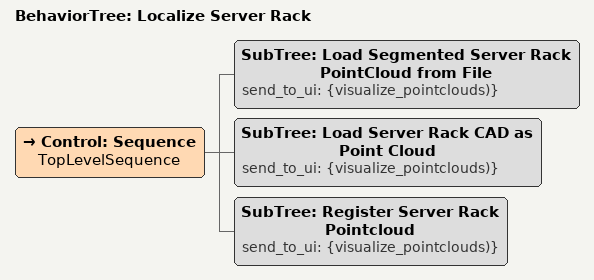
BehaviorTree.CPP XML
<?xml version="1.0" encoding="UTF-8" ?>
<root BTCPP_format="4" main_tree_to_execute="Localize Server Rack">
  <BehaviorTree ID="Localize Server Rack" _description="">
    <Control ID="Sequence" name="TopLevelSequence">
      <SubTree
        ID="Load Segmented Server Rack PointCloud from File"
        send_to_ui="{visualize_pointclouds)}"
      />
      <SubTree
        ID="Load Server Rack CAD as Point Cloud"
        send_to_ui="{visualize_pointclouds)}"
      />
      <SubTree
        ID="Register Server Rack Pointcloud"
        send_to_ui="{visualize_pointclouds)}"
      />
    </Control>
  </BehaviorTree>
</root>
